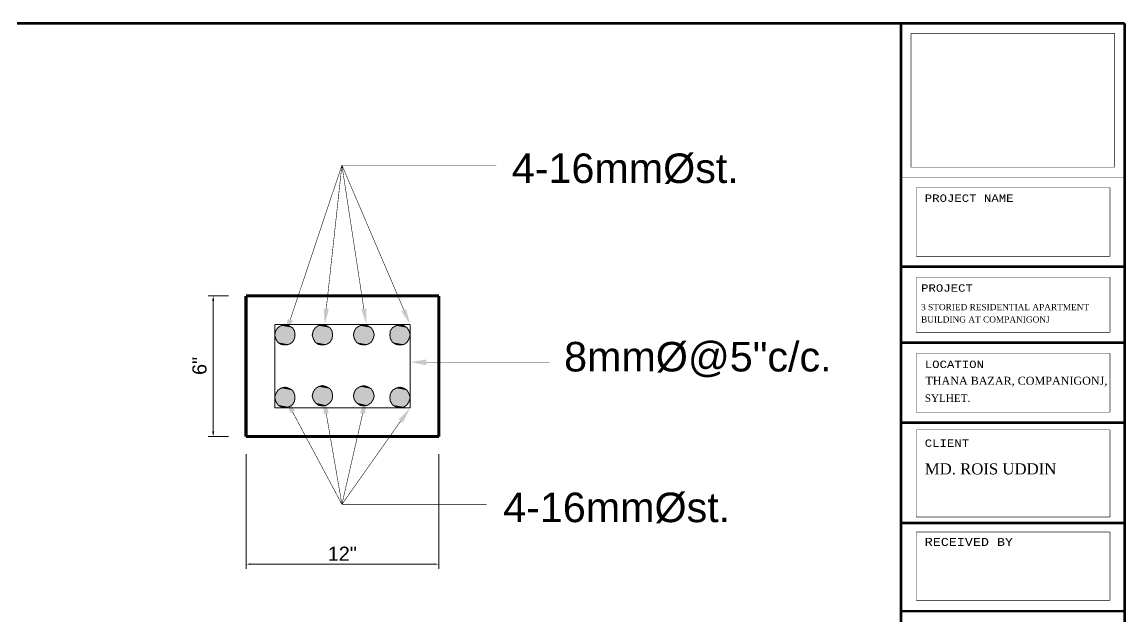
# Model space of a CAD drawing. Header units: millimetres. Extents: x 5 to 350, y 3 to 213.
# Drawn here: x 171.1 to 350.5, y 116.1 to 212.7 of the extents above; entities that cross this region are included whole.
import ezdxf

# ---------------------------------------------------------------- set-up
doc = ezdxf.new("R2010")
doc.units = ezdxf.units.MM
for name, color, linetype in [('H', 251, 'Continuous'), ('P', 255, 'Continuous'), ('T', 255, 'Continuous')]:
    doc.layers.add(name, color=color, linetype=linetype)
doc.styles.get("Standard").update_dxf_attribs({"font": 'arial.ttf'})

msp = doc.modelspace()

# ---------------------------------------------------------------- hatches: boundary and pattern name
at = {"layer": 'H', "linetype": 'Continuous'}
for points in [[(202.018, 167.393), (202.177, 168.24), (202.353, 167.393), (202.018, 167.393)], [(220.31, 163.583), (220.133, 166.194), (220.98, 166.123), (220.31, 163.583)], [(227.083, 163.583), (226.236, 166.123), (227.083, 166.194), (227.083, 163.583)], [(234.192, 163.583), (232.745, 165.77), (233.504, 166.123), (234.192, 163.583)], [(212.69, 163.072), (213.184, 163.407), (215.053, 163.072), (212.69, 163.072)], [(213.184, 163.407), (213.872, 163.583), (214.454, 163.407), (213.184, 163.407)], [(215.053, 163.072), (213.184, 163.407), (214.454, 163.407), (215.053, 163.072)], [(213.872, 161.89), (214.295, 164.5), (215.142, 164.253), (213.872, 161.89)], [(218.775, 163.072), (219.287, 163.407), (221.156, 163.072), (218.775, 163.072)], [(219.287, 163.407), (219.957, 163.583), (220.557, 163.407), (219.287, 163.407)], [(221.156, 163.072), (219.287, 163.407), (220.557, 163.407), (221.156, 163.072)], [(225.46, 163.072), (226.06, 163.407), (227.842, 163.072), (225.46, 163.072)], [(226.06, 163.407), (226.66, 163.583), (227.242, 163.407), (226.06, 163.407)], [(227.842, 163.072), (226.06, 163.407), (227.242, 163.407), (227.842, 163.072)], [(231.316, 163.072), (231.898, 163.407), (233.68, 163.072), (231.316, 163.072)], [(231.898, 163.407), (232.498, 163.583), (233.168, 163.407), (231.898, 163.407)], [(233.68, 163.072), (231.898, 163.407), (233.168, 163.407), (233.68, 163.072)], [(212.178, 161.89), (212.337, 162.56), (215.477, 161.89), (212.178, 161.89)], [(212.337, 161.29), (212.178, 161.89), (215.388, 161.29), (212.337, 161.29)], [(215.388, 161.29), (212.178, 161.89), (215.477, 161.89), (215.388, 161.29)], [(212.337, 162.56), (212.69, 163.072), (215.388, 162.56), (212.337, 162.56)], [(215.477, 161.89), (212.337, 162.56), (215.388, 162.56), (215.477, 161.89)], [(215.388, 162.56), (212.69, 163.072), (215.053, 163.072), (215.388, 162.56)], [(218.264, 161.89), (218.44, 162.56), (221.58, 161.89), (218.264, 161.89)], [(218.44, 161.29), (218.264, 161.89), (221.492, 161.29), (218.44, 161.29)], [(221.492, 161.29), (218.264, 161.89), (221.58, 161.89), (221.492, 161.29)], [(218.44, 162.56), (218.775, 163.072), (221.492, 162.56), (218.44, 162.56)], [(221.58, 161.89), (218.44, 162.56), (221.492, 162.56), (221.58, 161.89)], [(221.492, 162.56), (218.775, 163.072), (221.156, 163.072), (221.492, 162.56)], [(224.966, 161.89), (225.125, 162.56), (228.353, 161.89), (224.966, 161.89)], [(225.125, 161.29), (224.966, 161.89), (228.177, 161.29), (225.125, 161.29)], [(228.177, 161.29), (224.966, 161.89), (228.353, 161.89), (228.177, 161.29)], [(225.125, 162.56), (225.46, 163.072), (228.177, 162.56), (225.125, 162.56)], [(228.353, 161.89), (225.125, 162.56), (228.177, 162.56), (228.353, 161.89)], [(228.177, 162.56), (225.46, 163.072), (227.842, 163.072), (228.177, 162.56)], [(230.893, 161.89), (230.964, 162.56), (234.192, 161.89), (230.893, 161.89)], [(230.964, 161.29), (230.893, 161.89), (234.015, 161.29), (230.964, 161.29)], [(234.015, 161.29), (230.893, 161.89), (234.192, 161.89), (234.015, 161.29)], [(230.964, 162.56), (231.316, 163.072), (234.015, 162.56), (230.964, 162.56)], [(234.192, 161.89), (230.964, 162.56), (234.015, 162.56), (234.192, 161.89)], [(234.015, 162.56), (231.316, 163.072), (233.68, 163.072), (234.015, 162.56)], [(212.69, 160.69), (212.337, 161.29), (215.053, 160.69), (212.69, 160.69)], [(215.053, 160.69), (212.337, 161.29), (215.388, 161.29), (215.053, 160.69)], [(213.184, 160.355), (212.69, 160.69), (214.454, 160.355), (213.184, 160.355)], [(214.454, 160.355), (212.69, 160.69), (215.053, 160.69), (214.454, 160.355)], [(213.872, 160.267), (213.184, 160.355), (214.454, 160.355), (213.872, 160.267)], [(218.775, 160.69), (218.44, 161.29), (221.156, 160.69), (218.775, 160.69)], [(221.156, 160.69), (218.44, 161.29), (221.492, 161.29), (221.156, 160.69)], [(219.287, 160.355), (218.775, 160.69), (220.557, 160.355), (219.287, 160.355)], [(220.557, 160.355), (218.775, 160.69), (221.156, 160.69), (220.557, 160.355)], [(219.957, 160.267), (219.287, 160.355), (220.557, 160.355), (219.957, 160.267)], [(225.46, 160.69), (225.125, 161.29), (227.842, 160.69), (225.46, 160.69)], [(227.842, 160.69), (225.125, 161.29), (228.177, 161.29), (227.842, 160.69)], [(226.06, 160.355), (225.46, 160.69), (227.242, 160.355), (226.06, 160.355)], [(227.242, 160.355), (225.46, 160.69), (227.842, 160.69), (227.242, 160.355)], [(226.66, 160.267), (226.06, 160.355), (227.242, 160.355), (226.66, 160.267)], [(231.316, 160.69), (230.964, 161.29), (233.68, 160.69), (231.316, 160.69)], [(233.68, 160.69), (230.964, 161.29), (234.015, 161.29), (233.68, 160.69)], [(231.898, 160.355), (231.316, 160.69), (233.168, 160.355), (231.898, 160.355)], [(233.168, 160.355), (231.316, 160.69), (233.68, 160.69), (233.168, 160.355)], [(232.498, 160.267), (231.898, 160.355), (233.168, 160.355), (232.498, 160.267)], [(236.82, 156.968), (234.192, 157.48), (236.82, 157.903), (236.82, 156.968)], [(212.337, 152.312), (212.69, 152.912), (215.388, 152.312), (212.337, 152.312)], [(212.69, 152.912), (213.184, 153.247), (215.053, 152.912), (212.69, 152.912)], [(215.388, 152.312), (212.69, 152.912), (215.053, 152.912), (215.388, 152.312)], [(213.184, 153.247), (213.872, 153.423), (214.454, 153.247), (213.184, 153.247)], [(215.053, 152.912), (213.184, 153.247), (214.454, 153.247), (215.053, 152.912)], [(218.264, 151.977), (218.44, 152.647), (221.58, 151.977), (218.264, 151.977)], [(218.44, 152.647), (218.775, 153.158), (221.492, 152.647), (218.44, 152.647)], [(221.58, 151.977), (218.44, 152.647), (221.492, 152.647), (221.58, 151.977)], [(218.775, 153.158), (219.287, 153.494), (221.156, 153.158), (218.775, 153.158)], [(221.492, 152.647), (218.775, 153.158), (221.156, 153.158), (221.492, 152.647)], [(219.287, 153.494), (219.957, 153.67), (220.557, 153.494), (219.287, 153.494)], [(221.156, 153.158), (219.287, 153.494), (220.557, 153.494), (221.156, 153.158)], [(224.966, 151.977), (225.125, 152.647), (228.353, 151.977), (224.966, 151.977)], [(225.125, 152.647), (225.46, 153.158), (228.177, 152.647), (225.125, 152.647)], [(228.353, 151.977), (225.125, 152.647), (228.177, 152.647), (228.353, 151.977)], [(225.46, 153.158), (226.06, 153.494), (227.842, 153.158), (225.46, 153.158)], [(228.177, 152.647), (225.46, 153.158), (227.842, 153.158), (228.177, 152.647)], [(226.06, 153.494), (226.66, 153.67), (227.242, 153.494), (226.06, 153.494)], [(227.842, 153.158), (226.06, 153.494), (227.242, 153.494), (227.842, 153.158)], [(230.964, 152.312), (231.316, 152.912), (234.015, 152.312), (230.964, 152.312)], [(231.316, 152.912), (231.898, 153.247), (233.68, 152.912), (231.316, 152.912)], [(234.015, 152.312), (231.316, 152.912), (233.68, 152.912), (234.015, 152.312)], [(231.898, 153.247), (232.498, 153.423), (233.168, 153.247), (231.898, 153.247)], [(233.68, 152.912), (231.898, 153.247), (233.168, 153.247), (233.68, 152.912)], [(212.178, 151.73), (212.337, 152.312), (215.477, 151.73), (212.178, 151.73)], [(212.337, 151.13), (212.178, 151.73), (215.388, 151.13), (212.337, 151.13)], [(215.388, 151.13), (212.178, 151.73), (215.477, 151.73), (215.388, 151.13)], [(215.477, 151.73), (212.337, 152.312), (215.388, 152.312), (215.477, 151.73)], [(212.69, 150.53), (212.337, 151.13), (215.053, 150.53), (212.69, 150.53)], [(215.053, 150.53), (212.337, 151.13), (215.388, 151.13), (215.053, 150.53)], [(214.718, 149.19), (213.872, 151.73), (215.477, 149.613), (214.718, 149.19)], [(218.44, 151.377), (218.264, 151.977), (221.492, 151.377), (218.44, 151.377)], [(221.492, 151.377), (218.264, 151.977), (221.58, 151.977), (221.492, 151.377)], [(218.775, 150.883), (218.44, 151.377), (221.156, 150.883), (218.775, 150.883)], [(221.156, 150.883), (218.44, 151.377), (221.492, 151.377), (221.156, 150.883)], [(219.287, 150.46), (218.775, 150.883), (220.557, 150.46), (219.287, 150.46)], [(220.557, 150.46), (218.775, 150.883), (221.156, 150.883), (220.557, 150.46)], [(220.133, 149.013), (220.045, 151.73), (220.98, 149.19), (220.133, 149.013)], [(225.125, 151.377), (224.966, 151.977), (228.177, 151.377), (225.125, 151.377)], [(228.177, 151.377), (224.966, 151.977), (228.353, 151.977), (228.177, 151.377)], [(225.46, 150.883), (225.125, 151.377), (227.842, 150.883), (225.46, 150.883)], [(227.842, 150.883), (225.125, 151.377), (228.177, 151.377), (227.842, 150.883)], [(226.06, 150.46), (225.46, 150.883), (227.242, 150.46), (226.06, 150.46)], [(227.242, 150.46), (225.46, 150.883), (227.842, 150.883), (227.242, 150.46)], [(226.907, 149.102), (226.06, 149.26), (226.995, 151.73), (226.907, 149.102)], [(230.893, 151.73), (230.964, 152.312), (234.192, 151.73), (230.893, 151.73)], [(230.964, 151.13), (230.893, 151.73), (234.015, 151.13), (230.964, 151.13)], [(234.015, 151.13), (230.893, 151.73), (234.192, 151.73), (234.015, 151.13)], [(234.192, 151.73), (230.964, 152.312), (234.015, 152.312), (234.192, 151.73)], [(231.316, 150.53), (230.964, 151.13), (233.68, 150.53), (231.316, 150.53)], [(233.68, 150.53), (230.964, 151.13), (234.015, 151.13), (233.68, 150.53)], [(213.184, 150.195), (212.69, 150.53), (214.454, 150.195), (213.184, 150.195)], [(214.454, 150.195), (212.69, 150.53), (215.053, 150.53), (214.454, 150.195)], [(213.872, 150.036), (213.184, 150.195), (214.454, 150.195), (213.872, 150.036)], [(219.957, 150.372), (219.287, 150.46), (220.557, 150.46), (219.957, 150.372)], [(226.66, 150.372), (226.06, 150.46), (227.242, 150.46), (226.66, 150.372)], [(231.898, 150.195), (231.316, 150.53), (233.168, 150.195), (231.898, 150.195)], [(233.168, 150.195), (231.316, 150.53), (233.68, 150.53), (233.168, 150.195)], [(232.498, 150.036), (231.898, 150.195), (233.168, 150.195), (232.498, 150.036)], [(233.01, 147.655), (232.322, 148.167), (234.192, 150.036), (233.01, 147.655)], [(202.177, 145.38), (202.018, 146.226), (202.353, 146.226), (202.177, 145.38)], [(208.28, 124.548), (207.522, 124.636), (208.28, 124.795), (208.28, 124.548)], [(238.09, 124.548), (238.09, 124.795), (238.848, 124.636), (238.09, 124.548)]]:
    msp.add_hatch(color=256, dxfattribs=at).paths.add_polyline_path(points)

# ---------------------------------------------------------------- linework, layer by layer
at = {"layer": 'P'}
for points, const_width in [([(5.256, 212.513), (350.273, 212.513)], 0.423), ([(5.256, 212.513), (350.273, 212.513)], 0.423), ([(313.937, 3.14), (313.937, 212.513)], 0.423), ([(313.937, 212.513), (350.273, 212.513)], 0.423), ([(313.937, 3.14), (313.937, 212.513)], 0.423), ([(313.937, 212.513), (350.273, 212.513)], 0.423), ([(313.937, 187.537), (313.937, 212.513)], 0.085), ([(313.937, 212.513), (350.273, 212.513)], 0.085), ([(313.937, 187.537), (313.937, 212.513)], 0.085), ([(313.937, 212.513), (350.273, 212.513)], 0.085), ([(313.937, 187.537), (313.937, 212.513)], 0.085), ([(313.937, 212.513), (350.273, 212.513)], 0.085), ([(313.937, 187.537), (313.937, 212.513)], 0.085), ([(313.937, 212.513), (350.273, 212.513)], 0.085), ([(350.273, 212.513), (350.273, 3.14)], 0.423), ([(350.273, 212.513), (350.273, 3.14)], 0.423), ([(350.273, 212.513), (350.273, 3.14)], 0.423), ([(350.273, 212.513), (350.273, 3.14)], 0.423), ([(350.273, 212.513), (350.273, 187.537)], 0.085), ([(350.273, 212.513), (350.273, 187.537)], 0.085), ([(350.273, 212.513), (350.273, 187.537)], 0.085), ([(350.273, 212.513), (350.273, 187.537)], 0.085), ([(315.56, 189.142), (315.56, 210.908)], 0.085), ([(315.56, 210.908), (348.65, 210.908)], 0.085), ([(348.65, 210.908), (348.65, 189.142)], 0.085), ([(214.718, 164.43), (223.097, 189.477)], 0.085), ([(220.557, 166.194), (223.097, 189.477)], 0.085), ([(223.097, 189.477), (248.162, 189.477)], 0.085), ([(233.168, 165.947), (223.097, 189.477)], 0.085), ([(223.097, 189.477), (248.162, 189.477)], 0.085), ([(226.66, 166.123), (223.097, 189.477)], 0.085), ([(348.65, 189.142), (315.56, 189.142)], 0.085), ([(348.65, 189.142), (348.65, 189.142)], 0.085), ([(350.273, 187.537), (313.937, 187.537)], 0.085), ([(350.273, 187.537), (313.937, 187.537)], 0.085), ([(350.273, 187.537), (313.937, 187.537)], 0.085), ([(347.892, 187.537), (316.406, 187.537)], 0.085), ([(313.937, 3.14), (313.937, 185.085)], 0.085), ([(313.937, 3.14), (313.937, 185.085)], 0.085), ([(316.406, 174.66), (316.406, 185.843)], 0.085), ([(316.406, 174.66), (316.406, 185.843)], 0.085), ([(316.406, 185.843), (347.892, 185.843)], 0.085), ([(347.892, 185.843), (347.892, 174.66)], 0.085), ([(347.892, 185.843), (347.892, 174.66)], 0.085), ([(347.892, 185.843), (347.892, 185.843)], 0.085), ([(350.273, 185.085), (350.273, 3.14)], 0.085), ([(350.273, 185.085), (350.273, 3.14)], 0.085), ([(347.892, 174.66), (316.406, 174.66)], 0.085), ([(347.892, 174.66), (316.406, 174.66)], 0.085), ([(313.937, 172.967), (350.273, 172.967)], 0.423), ([(316.406, 162.313), (316.406, 171.274)], 0.085), ([(316.406, 162.313), (316.406, 171.274)], 0.085), ([(347.892, 171.274), (316.406, 171.274)], 0.085), ([(347.892, 171.274), (347.892, 162.313)], 0.085), ([(347.892, 171.274), (347.892, 162.313)], 0.085), ([(204.717, 168.24), (201.33, 168.24)], 0.169), ([(202.177, 167.393), (202.177, 146.226)], 0.169), ([(207.522, 145.38), (207.522, 168.24)], 0.508), ([(207.522, 168.24), (238.848, 168.24)], 0.508), ([(238.848, 168.24), (238.848, 145.38)], 0.508), ([(238.848, 168.24), (238.848, 168.24)], 0.508), ([(212.178, 150.036), (212.178, 163.583)], 0.169), ([(212.178, 163.583), (234.192, 163.583)], 0.169), ([(213.184, 163.407), (212.69, 163.072)], 0.169), ([(213.872, 163.583), (213.184, 163.407)], 0.169), ([(214.454, 163.407), (213.872, 163.583)], 0.169), ([(215.053, 163.072), (214.454, 163.407)], 0.169), ([(219.287, 163.407), (218.775, 163.072)], 0.169), ([(219.957, 163.583), (219.287, 163.407)], 0.169), ([(220.557, 163.407), (219.957, 163.583)], 0.169), ([(221.156, 163.072), (220.557, 163.407)], 0.169), ([(226.06, 163.407), (225.46, 163.072)], 0.169), ([(226.66, 163.583), (226.06, 163.407)], 0.169), ([(227.242, 163.407), (226.66, 163.583)], 0.169), ([(227.842, 163.072), (227.242, 163.407)], 0.169), ([(231.898, 163.407), (231.316, 163.072)], 0.169), ([(232.498, 163.583), (231.898, 163.407)], 0.169), ([(233.168, 163.407), (232.498, 163.583)], 0.169), ([(233.68, 163.072), (233.168, 163.407)], 0.169), ([(234.192, 163.583), (234.192, 150.036)], 0.169), ([(234.192, 163.583), (234.192, 163.583)], 0.169), ([(212.337, 162.56), (212.178, 161.89)], 0.169), ([(212.178, 161.89), (212.337, 161.29)], 0.169), ([(212.69, 163.072), (212.337, 162.56)], 0.169), ([(215.388, 162.56), (215.053, 163.072)], 0.169), ([(215.477, 161.89), (215.388, 162.56)], 0.169), ([(215.388, 161.29), (215.477, 161.89)], 0.169), ([(215.477, 161.89), (215.477, 161.89)], 0.169), ([(218.44, 162.56), (218.264, 161.89)], 0.169), ([(218.264, 161.89), (218.44, 161.29)], 0.169), ([(218.775, 163.072), (218.44, 162.56)], 0.169), ([(221.492, 162.56), (221.156, 163.072)], 0.169), ([(221.58, 161.89), (221.492, 162.56)], 0.169), ([(221.492, 161.29), (221.58, 161.89)], 0.169), ([(221.58, 161.89), (221.58, 161.89)], 0.169), ([(225.125, 162.56), (224.966, 161.89)], 0.169), ([(224.966, 161.89), (225.125, 161.29)], 0.169), ([(225.46, 163.072), (225.125, 162.56)], 0.169), ([(228.177, 162.56), (227.842, 163.072)], 0.169), ([(228.353, 161.89), (228.177, 162.56)], 0.169), ([(228.177, 161.29), (228.353, 161.89)], 0.169), ([(228.353, 161.89), (228.353, 161.89)], 0.169), ([(230.964, 162.56), (230.893, 161.89)], 0.169), ([(230.893, 161.89), (230.964, 161.29)], 0.169), ([(231.316, 163.072), (230.964, 162.56)], 0.169), ([(234.015, 162.56), (233.68, 163.072)], 0.169), ([(234.192, 161.89), (234.015, 162.56)], 0.169), ([(234.015, 161.29), (234.192, 161.89)], 0.169), ([(234.192, 161.89), (234.192, 161.89)], 0.169), ([(347.892, 162.313), (316.406, 162.313)], 0.085), ([(347.892, 162.313), (316.406, 162.313)], 0.085), ([(212.337, 161.29), (212.69, 160.69)], 0.169), ([(212.69, 160.69), (213.184, 160.355)], 0.169), ([(213.184, 160.355), (213.872, 160.267)], 0.169), ([(213.872, 160.267), (214.454, 160.355)], 0.169), ([(214.454, 160.355), (215.053, 160.69)], 0.169), ([(215.053, 160.69), (215.388, 161.29)], 0.169), ([(218.44, 161.29), (218.775, 160.69)], 0.169), ([(218.775, 160.69), (219.287, 160.355)], 0.169), ([(219.287, 160.355), (219.957, 160.267)], 0.169), ([(219.957, 160.267), (220.557, 160.355)], 0.169), ([(220.557, 160.355), (221.156, 160.69)], 0.169), ([(221.156, 160.69), (221.492, 161.29)], 0.169), ([(225.125, 161.29), (225.46, 160.69)], 0.169), ([(225.46, 160.69), (226.06, 160.355)], 0.169), ([(226.06, 160.355), (226.66, 160.267)], 0.169), ([(226.66, 160.267), (227.242, 160.355)], 0.169), ([(227.242, 160.355), (227.842, 160.69)], 0.169), ([(227.842, 160.69), (228.177, 161.29)], 0.169), ([(230.964, 161.29), (231.316, 160.69)], 0.169), ([(231.316, 160.69), (231.898, 160.355)], 0.169), ([(231.898, 160.355), (232.498, 160.267)], 0.169), ([(232.498, 160.267), (233.168, 160.355)], 0.169), ([(233.168, 160.355), (233.68, 160.69)], 0.169), ([(233.68, 160.69), (234.015, 161.29)], 0.169), ([(313.937, 160.62), (350.273, 160.62)], 0.423), ([(316.406, 149.348), (316.406, 158.926)], 0.085), ([(316.406, 158.926), (347.892, 158.926)], 0.085), ([(316.406, 149.348), (316.406, 158.926)], 0.085), ([(347.892, 158.926), (347.892, 149.348)], 0.085), ([(347.892, 158.926), (347.892, 149.348)], 0.085), ([(236.82, 157.48), (256.875, 157.48)], 0.085), ([(212.69, 152.912), (212.337, 152.312)], 0.169), ([(213.184, 153.247), (212.69, 152.912)], 0.169), ([(213.872, 153.423), (213.184, 153.247)], 0.169), ([(214.454, 153.247), (213.872, 153.423)], 0.169), ([(215.053, 152.912), (214.454, 153.247)], 0.169), ([(215.388, 152.312), (215.053, 152.912)], 0.169), ([(218.44, 152.647), (218.264, 151.977)], 0.169), ([(218.775, 153.158), (218.44, 152.647)], 0.169), ([(219.287, 153.494), (218.775, 153.158)], 0.169), ([(219.957, 153.67), (219.287, 153.494)], 0.169), ([(220.557, 153.494), (219.957, 153.67)], 0.169), ([(221.156, 153.158), (220.557, 153.494)], 0.169), ([(221.492, 152.647), (221.156, 153.158)], 0.169), ([(221.58, 151.977), (221.492, 152.647)], 0.169), ([(225.125, 152.647), (224.966, 151.977)], 0.169), ([(225.46, 153.158), (225.125, 152.647)], 0.169), ([(226.06, 153.494), (225.46, 153.158)], 0.169), ([(226.66, 153.67), (226.06, 153.494)], 0.169), ([(227.242, 153.494), (226.66, 153.67)], 0.169), ([(227.842, 153.158), (227.242, 153.494)], 0.169), ([(228.177, 152.647), (227.842, 153.158)], 0.169), ([(228.353, 151.977), (228.177, 152.647)], 0.169), ([(231.316, 152.912), (230.964, 152.312)], 0.169), ([(231.898, 153.247), (231.316, 152.912)], 0.169), ([(232.498, 153.423), (231.898, 153.247)], 0.169), ([(233.168, 153.247), (232.498, 153.423)], 0.169), ([(233.68, 152.912), (233.168, 153.247)], 0.169), ([(234.015, 152.312), (233.68, 152.912)], 0.169), ([(212.337, 152.312), (212.178, 151.73)], 0.169), ([(212.178, 151.73), (212.337, 151.13)], 0.169), ([(212.337, 151.13), (212.69, 150.53)], 0.169), ([(215.053, 150.53), (215.388, 151.13)], 0.169), ([(215.477, 151.73), (215.388, 152.312)], 0.169), ([(215.388, 151.13), (215.477, 151.73)], 0.169), ([(215.477, 151.73), (215.477, 151.73)], 0.169), ([(218.264, 151.977), (218.44, 151.377)], 0.169), ([(218.44, 151.377), (218.775, 150.883)], 0.169), ([(218.775, 150.883), (219.287, 150.46)], 0.169), ([(220.557, 150.46), (221.156, 150.883)], 0.169), ([(221.156, 150.883), (221.492, 151.377)], 0.169), ([(221.492, 151.377), (221.58, 151.977)], 0.169), ([(221.58, 151.977), (221.58, 151.977)], 0.169), ([(224.966, 151.977), (225.125, 151.377)], 0.169), ([(225.125, 151.377), (225.46, 150.883)], 0.169), ([(225.46, 150.883), (226.06, 150.46)], 0.169), ([(227.242, 150.46), (227.842, 150.883)], 0.169), ([(227.842, 150.883), (228.177, 151.377)], 0.169), ([(228.177, 151.377), (228.353, 151.977)], 0.169), ([(228.353, 151.977), (228.353, 151.977)], 0.169), ([(230.964, 152.312), (230.893, 151.73)], 0.169), ([(230.893, 151.73), (230.964, 151.13)], 0.169), ([(230.964, 151.13), (231.316, 150.53)], 0.169), ([(233.68, 150.53), (234.015, 151.13)], 0.169), ([(234.192, 151.73), (234.015, 152.312)], 0.169), ([(234.015, 151.13), (234.192, 151.73)], 0.169), ([(234.192, 151.73), (234.192, 151.73)], 0.169), ([(234.192, 150.036), (212.178, 150.036)], 0.169), ([(212.69, 150.53), (213.184, 150.195)], 0.169), ([(213.184, 150.195), (213.872, 150.036)], 0.169), ([(213.872, 150.036), (214.454, 150.195)], 0.169), ([(214.454, 150.195), (215.053, 150.53)], 0.169), ([(215.053, 149.437), (223.097, 134.373)], 0.085), ([(219.287, 150.46), (219.957, 150.372)], 0.169), ([(219.957, 150.372), (220.557, 150.46)], 0.169), ([(220.557, 149.102), (223.097, 134.373)], 0.085), ([(226.483, 149.19), (223.097, 134.373)], 0.085), ([(226.06, 150.46), (226.66, 150.372)], 0.169), ([(226.66, 150.372), (227.242, 150.46)], 0.169), ([(231.316, 150.53), (231.898, 150.195)], 0.169), ([(231.898, 150.195), (232.498, 150.036)], 0.169), ([(232.498, 150.036), (233.168, 150.195)], 0.169), ([(233.168, 150.195), (233.68, 150.53)], 0.169), ([(316.406, 149.348), (347.892, 149.348)], 0.085), ([(347.892, 149.348), (316.406, 149.348)], 0.085), ([(232.657, 147.92), (223.097, 134.373)], 0.085), ([(313.937, 147.655), (350.273, 147.655)], 0.423), ([(204.717, 145.38), (201.33, 145.38)], 0.169), ([(238.848, 145.38), (207.522, 145.38)], 0.508), ([(316.406, 132.327), (316.406, 146.473)], 0.085), ([(316.406, 132.327), (316.406, 146.473)], 0.085), ([(316.406, 146.473), (347.892, 146.473)], 0.085), ([(347.892, 146.473), (347.892, 132.327)], 0.085), ([(347.892, 146.473), (347.892, 132.327)], 0.085), ([(207.522, 142.575), (207.522, 123.86)], 0.169), ([(238.848, 142.575), (238.848, 123.86)], 0.169), ([(223.097, 134.373), (246.627, 134.373)], 0.085), ([(223.097, 134.373), (246.627, 134.373)], 0.085), ([(223.097, 134.373), (245.533, 134.373)], 0.085), ([(223.097, 134.373), (245.533, 134.373)], 0.085), ([(313.937, 131.322), (350.273, 131.322)], 0.423), ([(347.892, 132.327), (316.406, 132.327)], 0.085), ([(347.892, 132.327), (316.406, 132.327)], 0.085), ([(316.406, 132.327), (316.406, 132.327)], 0.085), ([(316.406, 118.78), (316.406, 129.875)], 0.085), ([(316.406, 118.78), (316.406, 129.875)], 0.085), ([(316.406, 129.875), (347.892, 129.875)], 0.085), ([(347.892, 129.875), (347.892, 118.78)], 0.085), ([(347.892, 129.875), (347.892, 118.78)], 0.085), ([(208.28, 124.636), (238.09, 124.636)], 0.169), ([(347.892, 118.78), (316.406, 118.78)], 0.085), ([(347.892, 118.78), (316.406, 118.78)], 0.085), ([(316.406, 118.78), (316.406, 118.78)], 0.085), ([(313.937, 117.016), (350.273, 117.016)], 0.423), ([(313.937, 117.016), (350.273, 117.016)], 0.423)]:
    msp.add_lwpolyline(points, dxfattribs=dict(at, const_width=const_width))

# ---------------------------------------------------------------- texts
at = {"layer": 'T', "attachment_point": 7}
for s, insert, char_height in [('{\\fArial|b0|i0|c0|p18;4-16mmØst.}', (250.7, 186.4), 4.8), ('{\\fCourier New|b0|i0|c0|p18;PROJECT NAME}', (317.8, 183.5), 1.2), ('{\\fCourier New|b0|i0|c0|p18;PROJECT}', (317.2, 168.9), 1.2), ('{\\fBook Antiqua|b0|i0|c0|p18;3 STORIED RESIDENTIAL APARTMENT}', (317.2, 165.9), 1), ('{\\fBook Antiqua|b0|i0|c0|p18;BUILDING AT COMPANIGONJ}', (317.2, 163.9), 1), ('{\\fArial|b0|i0|c0|p18;8mmØ@5"c/c.}', (259.2, 155), 4.8), ('{\\fCourier New|b0|i0|c0|p18;LOCATION}', (317.8, 156.5), 1.2), ('{\\fBook Antiqua|b0|i0|c0|p18;THANA BAZAR, COMPANIGONJ,}', (317.9, 153.5), 1.3), ('{\\fBook Antiqua|b0|i0|c0|p18;SYLHET.}', (317.8, 151), 1.2), ('{\\fCourier New|b0|i0|c0|p18;CLIENT}', (317.8, 143.7), 1.2), ('{\\fBook Antiqua|b0|i0|c0|p18;MD. ROIS UDDIN}', (317.8, 139.2), 1.8), ('{\\fArial|b0|i0|c0|p18;4-16mmØst.}', (249.3, 131.3), 4.8), ('{\\fArial|b0|i0|c0|p18;12"}', (220.8, 125.2), 2.3), ('{\\fCourier New|b0|i0|c0|p18;RECEIVED BY}', (317.8, 127.6), 1.3)]:
    msp.add_mtext(s, dxfattribs=dict(at, insert=insert, char_height=char_height))
at = {"layer": 'T', "insert": (198.8, 155.4), "char_height": 2.3, "attachment_point": 1, "rotation": 90}
msp.add_mtext('{\\fArial|b0|i0|c0|p18;6"}', dxfattribs=at)

doc.saveas('drawing.dxf')
